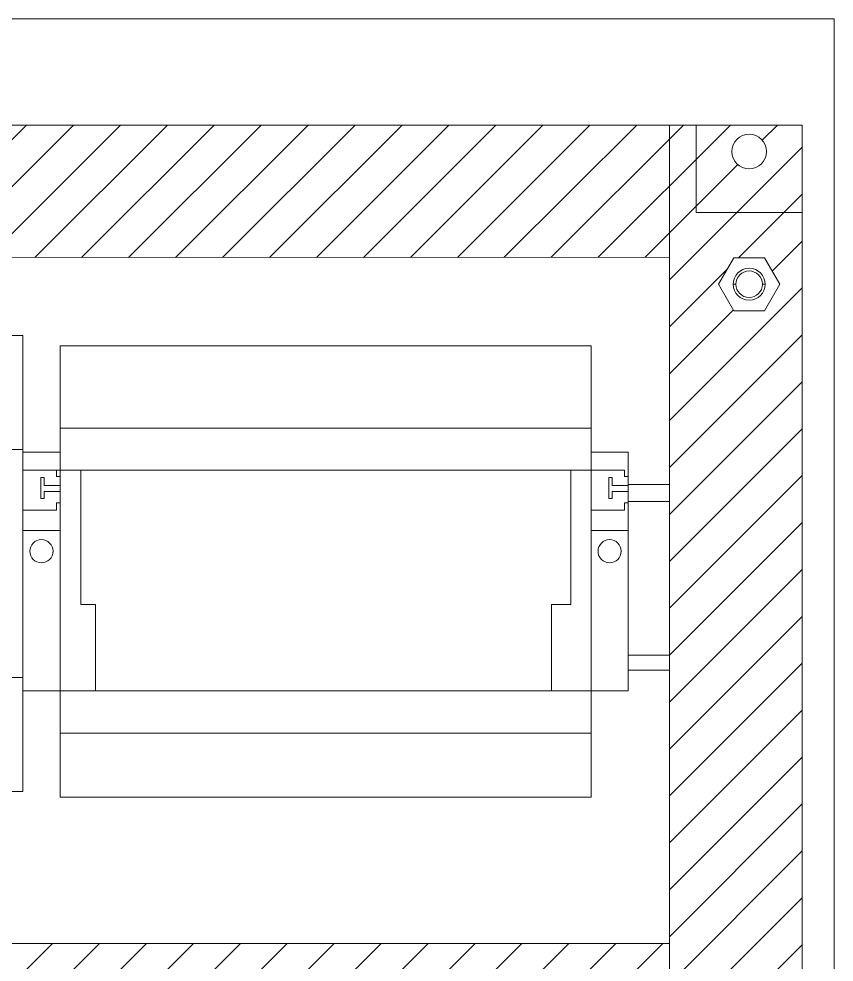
# Model space of a CAD drawing. Header units: inches. Extents: x 1904 to 4208, y 439 to 1413.
# Drawn here: x 3298.6 to 3452.1, y 978.5 to 1156.2 of the extents above; entities that cross this region are included whole.
import ezdxf

# ---------------------------------------------------------------- set-up
doc = ezdxf.new("R2010")
doc.units = ezdxf.units.IN
doc.header["$MEASUREMENT"] = 0
doc.layers.get('0').update_dxf_attribs({"lineweight": 15})
doc.layers.add('Layer 1', color=7, linetype='Continuous')

# ---------------------------------------------------------------- blocks, each defined once
blk = doc.blocks.new('A$C79F030D7')
at = {"color": 0, "linetype": 'Continuous', "lineweight": 0, "extrusion": (0, 1, -2.22045e-16)}
for p, q in [((-2131.72, -1963.46), (-2483.72, -1963.46)), ((-2131.72, -2433.46), (-2131.72, -1963.46)), ((-2157.72, -1983.46), (-2457.72, -1983.46)), ((-2157.72, -1983.46), (-2157.72, -1999.96)), ((-2157.72, -1999.96), (-2137.72, -1999.96)), ((-2137.72, -2396.96), (-2137.72, -1999.96)), ((-2153.49, -2013.46), (-2150.6, -2008.46)), ((-2150.6, -2008.46), (-2144.83, -2008.46)), ((-2144.83, -2008.46), (-2141.94, -2013.46)), ((-2150.6, -2018.46), (-2153.49, -2013.46)), ((-2150.22, -2013.46), (-2150.72, -2013.46)), ((-2145.22, -2013.46), (-2144.72, -2013.46)), ((-2141.94, -2013.46), (-2144.83, -2018.46)), ((-2144.83, -2018.46), (-2150.6, -2018.46))]:
    blk.add_line(p, q, dxfattribs=at)
at = {"color": 0, "linetype": 'Continuous', "lineweight": 0}
for centre, radius, start, end in [((-2147.72, -1988.46), 3.25, 0, 180), ((-2147.72, -1988.46), 3.25, 180, 0), ((-2147.72, -2013.46), 2.5, 0, 180), ((-2147.72, -2013.46), 2.5, 180, 0)]:
    blk.add_arc(centre, radius, start, end, dxfattribs=at)
at = {"color": 0, "linetype": 'Continuous', "lineweight": 0, "extrusion": (0, -2.22045e-16, -1)}
for start, end in [(0, 180), (180, 0)]:
    blk.add_arc((2147.72, -2013.46), 3, start, end, dxfattribs=at)

msp = doc.modelspace()

# ---------------------------------------------------------------- hatches: boundary and pattern name
at = {"lineweight": 15}
h = msp.add_hatch(dxfattribs=at)
h.set_pattern_fill('ANSI31', color=0, scale=50)
h.set_pattern_definition([(45, (24.8556, 0), (-4.419417, 4.419417), [])])
h.paths.add_polyline_path([(3421.12, 836.48), (3131.22, 836.48), (3131.22, 811.39), (3421.12, 811.57)])
h.paths.add_polyline_path([(3446.12, 1119.69), (3426.13, 1119.69), (3426.13, 1136.19), (3421.12, 1136.19), (3421.12, 811.57), (3446.12, 811.57)])
h.paths.add_polyline_path([(3433.25, 1101.19), (3430.36, 1106.19), (3433.25, 1111.19), (3439.02, 1111.19), (3441.91, 1106.19), (3439.02, 1101.19)], flags=16)
h.paths.add_polyline_path([(3433.13, 1106.19, -1), (3439.13, 1106.19, -1)], flags=0)
h.paths.add_polyline_path([(3433.63, 1106.19, -1), (3438.63, 1106.19, -1)], flags=0)
h.paths.add_polyline_path([(3131.22, 1136.19), (3126.13, 1136.19), (3126.13, 1119.69), (3106.22, 1119.69), (3106.22, 811.39), (3131.22, 811.39), (3131.22, 836.48)])
h.paths.add_polyline_path([(3113.25, 1101.19), (3110.36, 1106.19), (3113.25, 1111.19), (3119.02, 1111.19), (3121.91, 1106.19), (3119.02, 1101.19)], flags=16)
h.paths.add_polyline_path([(3113.13, 1106.19, -1), (3119.13, 1106.19, -1)], flags=0)
h.paths.add_polyline_path([(3113.63, 1106.19, -1), (3118.63, 1106.19, -1)], flags=0)
h.paths.add_polyline_path([(3421.12, 982), (3131.22, 982), (3131.22, 956.91), (3421.12, 957.1)])
h.paths.add_polyline_path([(3421.12, 1136.19), (3131.22, 1136.19), (3131.22, 1111.1), (3421.12, 1111.28)])
h.paths.add_polyline_path([(3126.13, 1136.19), (3106.22, 1136.19), (3106.22, 1119.69), (3126.13, 1119.69)], flags=17)
h.paths.add_polyline_path([(3112.88, 1131.19, -1), (3119.38, 1131.19, -1)], flags=16)
h.paths.add_polyline_path([(3446.12, 1136.19), (3426.13, 1136.19), (3426.13, 1119.69), (3446.12, 1119.69)], flags=17)
h.paths.add_polyline_path([(3432.88, 1131.19, -1), (3439.38, 1131.19, -1)], flags=16)

# ---------------------------------------------------------------- linework, layer by layer
at = {"color": 0, "lineweight": 15}
for p, q in [((3421.12, 1136.19), (3131.22, 1136.19)), ((3421.12, 1136.19), (3446.12, 1136.19)), ((3421.12, 1136.19), (3421.12, 811.57)), ((3446.12, 1136.19), (3446.12, 811.39)), ((3421.12, 1111.28), (3131.22, 1111.1)), ((3406.35, 1094.56), (3306.35, 1094.56)), ((3306.35, 1094.56), (3306.35, 1009.56)), ((3406.35, 1009.56), (3406.35, 1094.56)), ((3306.35, 1079.07), (3406.35, 1079.07)), ((3299.35, 1074.56), (3299.35, 1029.56)), ((3306.35, 1074.56), (3299.35, 1074.56)), ((3306.35, 1029.56), (3306.35, 1074.56)), ((3406.35, 1074.56), (3406.35, 1029.56)), ((3413.35, 1074.56), (3406.35, 1074.56)), ((3413.35, 1029.56), (3413.35, 1074.56)), ((3305.68, 1071.13), (3299.35, 1071.13)), ((3305.68, 1069.96), (3305.68, 1071.13)), ((3305.68, 1071.13), (3406.35, 1071.13)), ((3306.35, 1069.96), (3305.68, 1069.96)), ((3310.28, 1071.13), (3310.28, 1045.86)), ((3402.56, 1071.13), (3402.56, 1045.86)), ((3412.68, 1071.13), (3406.35, 1071.13)), ((3412.68, 1069.96), (3412.68, 1071.13)), ((3413.35, 1069.96), (3412.68, 1069.96)), ((3303.36, 1069.76), (3302.71, 1069.76)), ((3302.71, 1069.76), (3302.71, 1065.85)), ((3303.36, 1068.28), (3303.36, 1069.76)), ((3304.55, 1068.28), (3303.36, 1068.28)), ((3306.35, 1068.28), (3304.55, 1068.28)), ((3306.35, 1069.56), (3306.35, 1034.56)), ((3410.36, 1069.76), (3409.71, 1069.76)), ((3409.71, 1069.76), (3409.71, 1065.85)), ((3410.36, 1068.28), (3410.36, 1069.76)), ((3411.55, 1068.28), (3410.36, 1068.28)), ((3413.35, 1068.28), (3411.55, 1068.28)), ((3413.35, 1069.56), (3413.35, 1034.56)), ((3413.35, 1068.47), (3421.12, 1068.47)), ((3303.36, 1065.85), (3303.36, 1067.15)), ((3303.36, 1067.15), (3306.35, 1067.15)), ((3410.36, 1065.85), (3410.36, 1067.15)), ((3410.36, 1067.15), (3413.35, 1067.15)), ((3302.71, 1065.85), (3303.36, 1065.85)), ((3306.35, 1065.02), (3305.68, 1065.02)), ((3305.68, 1065.02), (3305.68, 1063.6)), ((3409.71, 1065.85), (3410.36, 1065.85)), ((3413.35, 1065.02), (3412.68, 1065.02)), ((3412.68, 1065.02), (3412.68, 1063.6)), ((3413.35, 1065.24), (3421.12, 1065.24)), ((3305.68, 1063.6), (3299.35, 1063.6)), ((3412.68, 1063.6), (3406.35, 1063.6)), ((3299.35, 1059.82), (3306.35, 1059.82)), ((3406.35, 1059.82), (3413.35, 1059.82)), ((3310.28, 1045.86), (3313.02, 1045.86)), ((3313.02, 1045.86), (3313.02, 1029.56)), ((3402.56, 1045.86), (3398.91, 1045.86)), ((3398.91, 1045.86), (3398.91, 1029.56)), ((3413.35, 1036.31), (3421.12, 1036.31)), ((3413.35, 1033.47), (3421.12, 1033.47)), ((3299.35, 1029.56), (3306.35, 1029.56)), ((3306.35, 1029.56), (3406.35, 1029.56)), ((3406.35, 1029.56), (3413.35, 1029.56)), ((3306.35, 1021.61), (3406.35, 1021.61)), ((3306.35, 1009.56), (3406.35, 1009.56)), ((3421.12, 982), (3131.22, 982))]:
    msp.add_line(p, q, dxfattribs=at)
for centre in [(3302.85, 1055.89), (3409.85, 1055.89)]:
    msp.add_circle(centre, 2.18, dxfattribs=at)
at = {"layer": 'Layer 1', "lineweight": 15}
for points in [[(3254.85, 1096.52), (3254.85, 1096.52), (3299.35, 1096.52), (3299.35, 1096.52), (3299.35, 1096.52), (3299.35, 1096.52), (3299.35, 1010.64), (3299.35, 1010.64), (3299.35, 1010.64), (3299.35, 1010.64), (3254.85, 1010.64), (3254.85, 1010.64), (3254.85, 1010.64), (3254.85, 1010.64), (3254.85, 1096.52), (3254.85, 1096.52)], [(3254.85, 1075.05), (3254.85, 1075.05), (3299.35, 1075.05), (3299.35, 1075.05), (3299.35, 1075.05), (3299.35, 1075.05), (3299.35, 1032.11), (3299.35, 1032.11), (3299.35, 1032.11), (3299.35, 1032.11), (3254.85, 1032.11), (3254.85, 1032.11), (3254.85, 1032.11), (3254.85, 1032.11), (3254.85, 1075.05), (3254.85, 1075.05)]]:
    msp.add_open_spline(points, degree=3, knots=[0, 0, 0, 0, 0.25, 0.25, 0.25, 0.25, 0.5, 0.5, 0.5, 0.5, 0.75, 0.75, 0.75, 0.75, 1, 1, 1, 1], dxfattribs=at)

# ---------------------------------------------------------------- block references
at = {"color": 0, "lineweight": 15}
msp.add_blockref('A$C79F030D7', (5583.85, 3119.65), dxfattribs=at)

doc.saveas('drawing.dxf')
